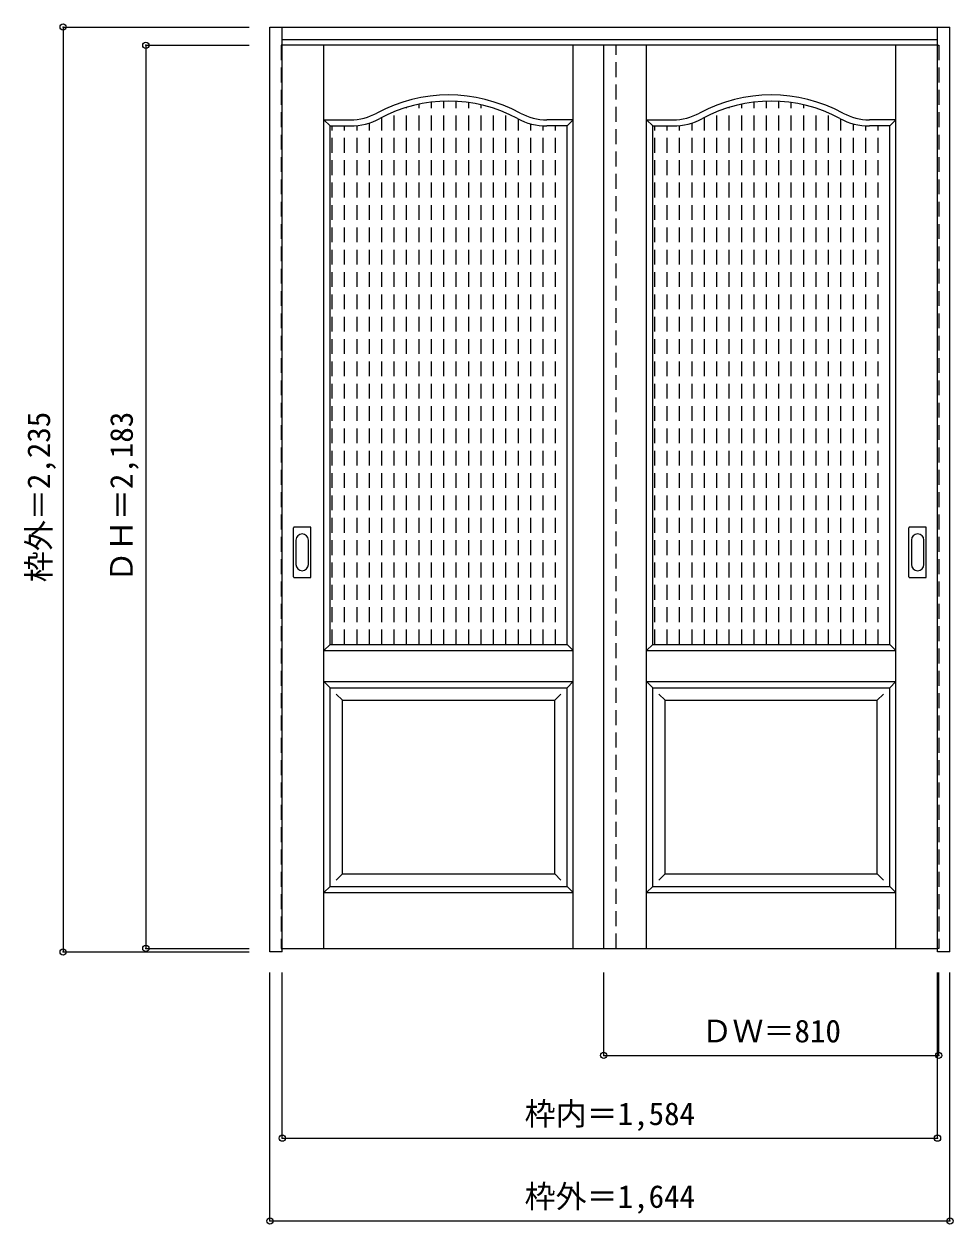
# Model space of a CAD drawing. Units: millimetres, scale not verified. Extents: x -1361 to 885, y -1617 to 1284.
import ezdxf
from ezdxf.enums import TextEntityAlignment as Align

# ---------------------------------------------------------------- set-up
doc = ezdxf.new("R2010")
doc.units = ezdxf.units.MM
doc.header["$LTSCALE"] = 30
doc.header["$PDMODE"] = 32
doc.header["$PDSIZE"] = 15
doc.linetypes.add('DASHED1', pattern=[1.8, 1.2, -0.6])
doc.layers.add('0-0', color=7, linetype='Continuous')
doc.layers.add('0-1_寸法', color=7, linetype='Continuous')
doc.styles.add('ＭＳ ゴシック', font='')
doc.styles.get('ＭＳ ゴシック').set_extended_font_data('MS Gothic')

msp = doc.modelspace()

# ---------------------------------------------------------------- linework, layer by layer
at = {"layer": '0-0', "color": 3}
for p, q in [((-766.13, -959.09), (-766.13, 1276.41)), ((-766.13, 1276.41), (877.87, 1276.41)), ((-736.13, -959.09), (-736.13, 1276.41)), ((847.87, -950.05), (847.87, 1276.41)), ((877.87, -959.09), (877.87, 1276.41)), ((-736.13, 1246.41), (847.87, 1246.41)), ((847.87, 1232.41), (-736.13, 1232.41)), ((40.87, -950.59), (40.87, 1232.41)), ((-620.63, 1037.41), (-571.62, 1037.41)), ((-620.63, -215.59), (-620.63, 1037.41)), ((-47.63, 1037.41), (-96.65, 1037.41)), ((-47.63, -215.59), (-47.63, 1037.41)), ((159.37, 1037.41), (208.38, 1037.41)), ((159.37, -215.59), (159.37, 1037.41)), ((732.37, 1037.41), (683.35, 1037.41)), ((732.37, -215.59), (732.37, 1037.41)), ((-709.13, -52.59), (-709.13, 66.41)), ((-668.63, 67.91), (-707.63, 67.91)), ((-667.13, -52.59), (-667.13, 66.41)), ((778.87, -52.59), (778.87, 66.41)), ((819.37, 67.91), (780.37, 67.91)), ((820.87, -52.59), (820.87, 66.41)), ((-707.63, -54.09), (-668.63, -54.09)), ((780.37, -54.09), (819.37, -54.09)), ((-620.63, -215.59), (-47.63, -215.59)), ((159.37, -215.59), (732.37, -215.59)), ((-47.63, -800.59), (-47.63, -320.59)), ((732.37, -800.59), (732.37, -320.59)), ((-620.63, -800.59), (-47.63, -800.59)), ((159.37, -800.59), (732.37, -800.59)), ((-736.13, -950.59), (847.87, -950.59)), ((847.87, -950.39), (847.87, -950.05)), ((-736.13, -959.09), (-766.13, -959.09))]:
    msp.add_line(p, q, dxfattribs=at)
at = {"layer": '0-0', "color": 4, "linetype": 'DASHED1'}
for p, q in [((-739.13, 1232.41), (-739.13, -950.59)), ((-736.13, 1232.41), (-739.13, 1232.41)), ((70.87, -950.59), (70.87, 1232.41)), ((847.87, 1232.41), (850.87, 1232.41)), ((850.87, 1232.41), (850.87, -950.59)), ((-435.52, -215.59), (-435.52, 1082.4)), ((-405.52, -215.59), (-405.52, 1090.05)), ((-375.52, -215.59), (-375.52, 1094.95)), ((-345.52, -215.59), (-345.52, 1097.22)), ((-315.52, -215.59), (-315.52, 1096.91)), ((-285.52, -215.59), (-285.52, 1094.02)), ((-255.52, -215.59), (-255.52, 1088.47)), ((-225.52, -215.59), (-225.52, 1080.13)), ((344.48, -215.59), (344.48, 1082.4)), ((374.48, -215.59), (374.48, 1090.05)), ((404.48, -215.59), (404.48, 1094.95)), ((434.48, -215.59), (434.48, 1097.22)), ((464.48, -215.59), (464.48, 1096.91)), ((494.48, -215.59), (494.48, 1094.02)), ((524.48, -215.59), (524.48, 1088.47)), ((554.48, -215.59), (554.48, 1080.13)), ((-525.52, -215.59), (-525.52, 1044.67)), ((-495.52, -215.59), (-495.52, 1057.98)), ((-465.52, -215.59), (-465.52, 1071.81)), ((-195.52, -215.59), (-195.52, 1068.79)), ((-165.52, -215.59), (-165.52, 1054.16)), ((254.48, -215.59), (254.48, 1044.67)), ((284.48, -215.59), (284.48, 1057.98)), ((314.48, -215.59), (314.48, 1071.81)), ((584.48, -215.59), (584.48, 1068.79)), ((614.48, -215.59), (614.48, 1054.16)), ((-615.52, -215.59), (-615.52, 1037.41)), ((-585.52, -215.59), (-585.52, 1037.41)), ((-555.52, -215.59), (-555.52, 1038.28)), ((-135.52, -215.59), (-135.52, 1042.53)), ((-105.52, -215.59), (-105.52, 1037.67)), ((-75.52, -215.59), (-75.52, 1037.41)), ((164.48, -215.59), (164.48, 1037.41)), ((194.48, -215.59), (194.48, 1037.41)), ((224.48, -215.59), (224.48, 1038.28)), ((644.48, -215.59), (644.48, 1042.53)), ((674.48, -215.59), (674.48, 1037.67)), ((704.48, -215.59), (704.48, 1037.41)), ((-739.13, -950.59), (-736.13, -950.59)), ((850.87, -950.59), (847.87, -950.59))]:
    msp.add_line(p, q, dxfattribs=at)
at = {"layer": '0-0'}
for p, q in [((-635.63, -950.59), (-635.63, 1232.41)), ((-32.63, -950.59), (-32.63, 1232.41)), ((144.37, -950.59), (144.37, 1232.41)), ((747.37, -950.59), (747.37, 1232.41)), ((-620.63, 1037.41), (-635.64, 1052.41)), ((-635.63, 1052.41), (-571.62, 1052.41)), ((-32.63, 1052.41), (-96.65, 1052.41)), ((-47.63, 1037.41), (-32.63, 1052.41)), ((159.37, 1037.41), (144.36, 1052.41)), ((144.37, 1052.41), (208.38, 1052.41)), ((747.37, 1052.41), (683.35, 1052.41)), ((732.37, 1037.41), (747.37, 1052.41)), ((-703.13, 36.51), (-703.13, -22.69)), ((-673.13, -22.69), (-673.13, 36.51)), ((784.87, 36.51), (784.87, -22.69)), ((814.87, -22.69), (814.87, 36.51)), ((-620.63, -215.59), (-635.63, -230.59)), ((-635.63, -230.59), (-32.63, -230.59)), ((-47.63, -215.59), (-32.63, -230.59)), ((159.37, -215.59), (144.37, -230.59)), ((144.37, -230.59), (747.37, -230.59)), ((732.37, -215.59), (747.37, -230.59)), ((-635.63, -305.59), (-32.63, -305.59)), ((-635.63, -305.59), (-620.63, -320.59)), ((-32.63, -305.59), (-47.63, -320.59)), ((144.37, -305.59), (747.37, -305.59)), ((144.37, -305.59), (159.37, -320.59)), ((747.37, -305.59), (732.37, -320.59)), ((-605.63, -335.59), (-590.63, -350.59)), ((-62.63, -335.59), (-77.63, -350.59)), ((174.37, -335.59), (189.37, -350.59)), ((717.37, -335.59), (702.37, -350.59)), ((-590.63, -350.59), (-77.63, -350.59)), ((-590.63, -770.59), (-590.63, -350.59)), ((-77.63, -770.59), (-77.63, -350.59)), ((189.37, -350.59), (702.37, -350.59)), ((189.37, -770.59), (189.37, -350.59)), ((702.37, -770.59), (702.37, -350.59)), ((-590.63, -770.59), (-605.63, -785.59)), ((189.37, -770.59), (174.37, -785.59)), ((-620.63, -800.59), (-635.63, -815.59)), ((-47.63, -800.59), (-32.63, -815.59)), ((159.37, -800.59), (144.37, -815.59)), ((732.37, -800.59), (747.37, -815.59)), ((-635.63, -815.59), (-32.63, -815.59)), ((144.37, -815.59), (747.37, -815.59))]:
    msp.add_line(p, q, dxfattribs=at)
at = {"layer": '0-0', "color": 3}
for points in [[(-620.63, -800.59), (-620.63, -320.59), (-47.63, -320.59)], [(159.37, -800.59), (159.37, -320.59), (732.37, -320.59)], [(877.87, -959.09), (847.87, -959.09), (847.87, -950.39)]]:
    msp.add_lwpolyline(points, dxfattribs=at)
at = {"layer": '0-0'}
for points in [[(-590.63, -770.59), (-77.63, -770.59), (-62.63, -785.59)], [(189.37, -770.59), (702.37, -770.59), (717.37, -785.59)]]:
    msp.add_lwpolyline(points, dxfattribs=at)
for centre, radius, start, end in [((-334.13, 747.41), 365, 61.6423, 118.3577), ((445.87, 747.41), 365, 61.6423, 118.3577), ((-571.62, 1187.41), 135, 270, 298.3577), ((-96.65, 1187.41), 135, 241.6423, 270), ((208.38, 1187.41), 135, 270, 298.3577), ((683.35, 1187.41), 135, 241.6423, 270), ((-688.13, 36.51), 15, 0, 180), ((799.87, 36.51), 15, 0, 180), ((-688.13, -22.69), 15, 180, 0), ((799.87, -22.69), 15, 180, 0)]:
    msp.add_arc(centre, radius, start, end, dxfattribs=at)
at = {"layer": '0-0', "color": 3}
for centre, radius, start, end in [((-334.13, 747.41), 350, 61.6423, 118.3577), ((445.87, 747.41), 350, 61.6423, 118.3577), ((-571.62, 1187.41), 150, 270, 298.3577), ((-96.65, 1187.41), 150, 241.6423, 270), ((208.38, 1187.41), 150, 270, 298.3577), ((683.35, 1187.41), 150, 241.6423, 270), ((-707.63, 66.41), 1.5, 90, 180), ((-668.63, 66.41), 1.5, 0, 90), ((780.37, 66.41), 1.5, 90, 180), ((819.37, 66.41), 1.5, 0, 90), ((-707.63, -52.59), 1.5, 180, 270), ((-668.63, -52.59), 1.5, 270, 0), ((780.37, -52.59), 1.5, 180, 270), ((819.37, -52.59), 1.5, 270, 0)]:
    msp.add_arc(centre, radius, start, end, dxfattribs=at)
at = {"layer": '0-1_寸法', "color": 4}
for p, q in [((-1266.13, 1276.41), (-1266.13, -959.09)), ((-1266.13, 1276.41), (-816.13, 1276.41)), ((-1066.13, 1232.41), (-816.13, 1232.41)), ((-1066.13, 1232.41), (-1066.13, -950.59)), ((-1066.13, -950.59), (-816.13, -950.59)), ((-1266.13, -959.09), (-816.13, -959.09)), ((-766.13, -1609.09), (-766.13, -1009.09)), ((-736.13, -1409.09), (-736.13, -1009.09)), ((40.87, -1209.09), (40.87, -1009.09)), ((850.87, -1209.09), (850.87, -1009.09)), ((40.87, -1209.09), (850.87, -1209.09))]:
    msp.add_line(p, q, dxfattribs=at)
for points in [[(-766.13, -1609.09), (877.87, -1609.09), (877.87, -1009.09)], [(-736.13, -1409.09), (847.87, -1409.09), (847.87, -1009.09)]]:
    msp.add_lwpolyline(points, dxfattribs=at)
at = {"layer": '0-1_寸法'}
for p in [(-1266.13, 1276.41), (-1066.13, 1232.41), (-1266.13, -959.09), (-1066.13, -950.59), (40.87, -1209.09), (850.87, -1209.09), (-736.13, -1409.09), (847.87, -1409.09), (-766.13, -1609.09), (877.87, -1609.09)]:
    msp.add_point(p, dxfattribs=at)

# ---------------------------------------------------------------- texts
at = {"layer": '0-1_寸法', "style": 'ＭＳ ゴシック'}
for s, p in [('枠外＝2,235', (-1281.13, -65.34)), ('ＤＨ＝2,183', (-1081.13, -65.34))]:
    msp.add_text(s, height=54.99, rotation=90, dxfattribs=at).set_placement(p, align=Align.BOTTOM_LEFT)
for s, p in [('ＤＷ＝810', (277.12, -1194.09)), ('枠内＝1,584', (-150.38, -1394.09)), ('枠外＝1,644', (-150.38, -1594.09))]:
    msp.add_text(s, height=54.99, dxfattribs=at).set_placement(p, align=Align.BOTTOM_LEFT)

doc.saveas('drawing.dxf')
